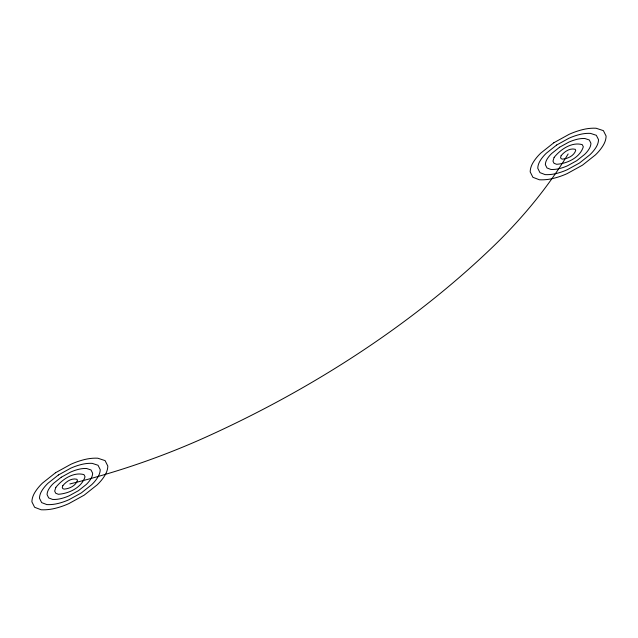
<?xml version="1.0" encoding="UTF-8"?>
<svg xmlns="http://www.w3.org/2000/svg" width="638" height="638" viewBox="0 0 638 638"><rect width="100%" height="100%" fill="white"/><g stroke="black" fill="none" stroke-linecap="round" stroke-linejoin="round"><path stroke-width="0.96" d="M69.853 483.947A507.019 325.228 -18 0 0 207.757 436.264A765.967 491.332 -18 0 0 490.71 248.884A507.019 325.228 -18 0 0 568.147 153.965M55.833 487.376L54.677 491.108L55.761 493.278L58.353 494.275C69.032 493.565 81.68 487.584 85.037 476.785L83.953 474.616C73.37 471.681 62.245 479.393 55.833 487.376M62.843 485.662L62.269 487.528L62.811 488.612L64.103 489.107C69.446 488.756 75.77 485.765 77.445 480.366L76.903 479.282C71.615 477.814 66.049 481.666 62.843 485.662M554.119 157.403L552.963 161.135L554.047 163.304L556.639 164.293C567.318 163.591 579.966 157.602 583.323 146.804L582.239 144.635C571.656 141.7 560.531 149.412 554.119 157.403M561.137 155.688L560.555 157.546L561.097 158.639L562.389 159.133C567.732 158.782 574.056 155.784 575.731 150.385L575.189 149.3C569.901 147.833 564.335 151.692 561.137 155.688M55.522 472.75L42.547 483.038A50.705 32.522 -18 0 0 34.803 492.528A32.371 20.767 -18 0 0 31.9 501.851L34.619 507.282L41.103 509.762A34.372 22.051 -18 0 0 55.075 508.366A50.705 32.522 -18 0 0 68.872 503.597L84.192 495.144L97.167 484.856A50.705 32.522 -18 0 0 104.911 475.366A32.371 20.767 -18 0 0 107.814 466.043L105.095 460.612L97.797 458.212A32.371 20.767 -18 0 0 84.631 459.527A50.705 32.522 -18 0 0 70.842 464.297L55.522 472.75M58.385 474.991L48.01 483.221A40.561 26.014 -18 0 0 41.813 490.813A25.895 16.612 -18 0 0 39.492 498.27L41.669 502.616L46.853 504.594A27.498 17.641 -18 0 0 58.034 503.478A40.561 26.014 -18 0 0 69.063 499.666L81.329 492.903L91.705 484.673A40.561 26.014 -18 0 0 97.901 477.08A25.895 16.612 -18 0 0 100.222 469.624L98.045 465.277L92.207 463.363A25.895 16.612 -18 0 0 81.68 464.416A40.561 26.014 -18 0 0 70.651 468.228L58.385 474.991M61.256 477.232L53.472 483.397A30.425 19.515 -18 0 0 48.823 489.099A19.427 12.457 -18 0 0 47.084 494.689L48.719 497.943L52.603 499.434A20.623 13.231 -18 0 0 60.993 498.597A30.425 19.515 -18 0 0 69.263 495.734L78.458 490.67L86.242 484.497A30.425 19.515 -18 0 0 90.891 478.795A19.427 12.457 -18 0 0 92.63 473.205L90.995 469.951L86.624 468.507A19.427 12.457 -18 0 0 78.721 469.297A30.425 19.515 -18 0 0 70.451 472.16L61.256 477.232M553.808 142.768L540.833 153.056A50.705 32.522 -18 0 0 533.089 162.546A32.371 20.767 -18 0 0 530.186 171.877L532.905 177.3L539.389 179.78A34.372 22.051 -18 0 0 553.369 178.385A50.705 32.522 -18 0 0 567.158 173.616L582.478 165.17L595.453 154.882A50.705 32.522 -18 0 0 603.197 145.384A32.371 20.767 -18 0 0 606.1 136.061L603.381 130.638L596.083 128.238A32.371 20.767 -18 0 0 582.925 129.554A50.705 32.522 -18 0 0 569.128 134.323L553.808 142.768M556.671 145.009L546.295 153.24A40.561 26.014 -18 0 0 540.099 160.832A25.895 16.612 -18 0 0 537.778 168.296L539.955 172.635L545.139 174.621A27.498 17.641 -18 0 0 556.32 173.504A40.561 26.014 -18 0 0 567.349 169.684L579.615 162.929L589.99 154.699A40.561 26.014 -18 0 0 596.187 147.107A25.895 16.612 -18 0 0 598.508 139.642L596.331 135.304L590.493 133.382A25.895 16.612 -18 0 0 579.966 134.435A40.561 26.014 -18 0 0 568.937 138.247L556.671 145.009M559.542 147.25L551.758 153.423A30.425 19.515 -18 0 0 547.109 159.117A19.427 12.457 -18 0 0 545.37 164.716L547.005 167.969L550.889 169.453A20.623 13.231 -18 0 0 559.279 168.615A30.425 19.515 -18 0 0 567.549 165.76L576.744 160.688L584.528 154.516A30.425 19.515 -18 0 0 589.177 148.821A19.427 12.457 -18 0 0 590.916 143.223L589.281 139.969L584.91 138.526A19.427 12.457 -18 0 0 577.007 139.315A30.425 19.515 -18 0 0 568.737 142.178L559.542 147.25"/></g></svg>
